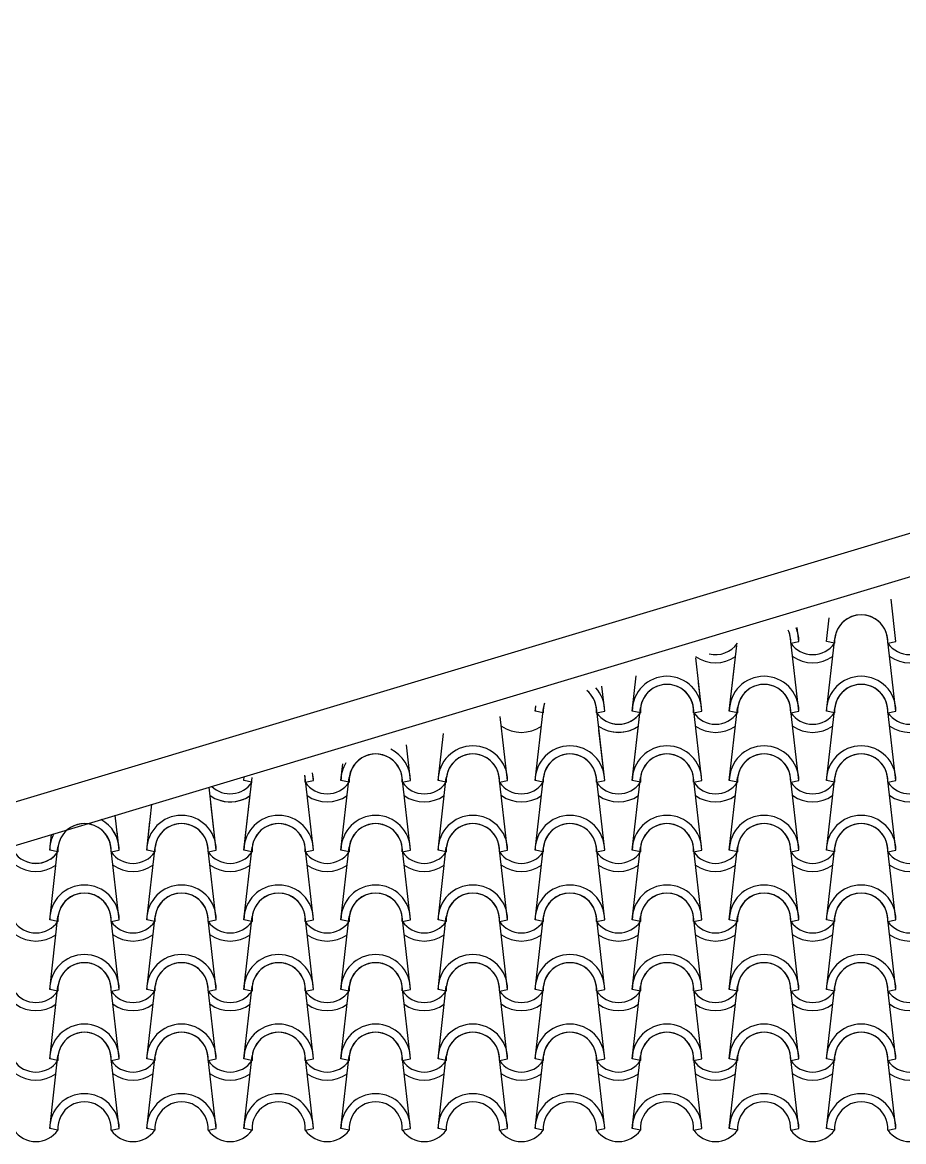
# Model space of a CAD drawing. Header units: millimetres. Extents: x -255 to 41745, y 236 to 29936.
# Drawn here: x 22744 to 24328, y 25007 to 27018 of the extents above; entities that cross this region are included whole.
import ezdxf

# ---------------------------------------------------------------- set-up
doc = ezdxf.new("R2010")
doc.units = ezdxf.units.MM
doc.layers.add('1', color=1, linetype='Continuous')
doc.layers.add('CALIDADES', color=7, linetype='Continuous')

msp = doc.modelspace()

# ---------------------------------------------------------------- linework, layer by layer
at = {"layer": '1'}
for p, q in [((24314.3, 25905.6), (24305.6, 25981.6)), ((24189.3, 25905.6), (24194.2, 25948.2)), ((24189.3, 25905.6), (24193.5, 25942.8)), ((24139.8, 25905.6), (24136.9, 25931)), ((24139.8, 25780.6), (24124.9, 25911.3)), ((24139.8, 25780.6), (24124.9, 25911.3)), ((24125.1, 25902.6), (24139.8, 25905.6)), ((24125.1, 25902.6), (24139.8, 25905.6)), ((24125.1, 25902.6), (24139.8, 25905.6)), ((24125.1, 25902.6), (24139.8, 25905.6)), ((24139.8, 25905.6), (24138.5, 25916.6)), ((24189.3, 25780.6), (24204.2, 25911.3)), ((24189.3, 25780.6), (24204.2, 25911.3)), ((24204, 25902.6), (24189.3, 25905.6)), ((24204, 25902.6), (24189.3, 25905.6)), ((24204, 25902.6), (24189.3, 25905.6)), ((24204, 25902.6), (24189.3, 25905.6)), ((24314.3, 25780.6), (24299.4, 25911.3)), ((24299.6, 25902.6), (24314.3, 25905.6)), ((24299.6, 25902.6), (24314.3, 25905.6)), ((24014.8, 25780.6), (24028.2, 25898.4)), ((23965.3, 25780.6), (23954.4, 25876.2)), ((24014.8, 25780.6), (24024.1, 25862.1)), ((23840.3, 25780.6), (23847.5, 25844.2)), ((23840.3, 25780.6), (23847.5, 25844.2)), ((23790.8, 25780.6), (23785.6, 25825.6)), ((23790.8, 25780.6), (23785.6, 25825.6)), ((23965.3, 25780.6), (23959.5, 25831.3)), ((23665.8, 25780.6), (23666.9, 25790)), ((23665.8, 25780.6), (23666.9, 25790)), ((23665.8, 25655.6), (23680.7, 25786.3)), ((23790.8, 25655.6), (23775.9, 25786.3)), ((23840.3, 25655.6), (23855.2, 25786.3)), ((23965.3, 25655.6), (23950.4, 25786.3)), ((24014.8, 25655.6), (24029.7, 25786.3)), ((24139.8, 25655.6), (24124.9, 25786.3)), ((24189.3, 25655.6), (24204.2, 25786.3)), ((24314.3, 25655.6), (24299.4, 25786.3)), ((23616.3, 25655.6), (23603.1, 25770.9)), ((23680.4, 25777.6), (23665.8, 25780.6)), ((23680.4, 25777.6), (23665.8, 25780.6)), ((23680.4, 25777.6), (23665.8, 25780.6)), ((23680.4, 25777.6), (23665.8, 25780.6)), ((23776.1, 25777.6), (23790.8, 25780.6)), ((23776.1, 25777.6), (23790.8, 25780.6)), ((23776.1, 25777.6), (23790.8, 25780.6)), ((23776.1, 25777.6), (23790.8, 25780.6)), ((23840.3, 25655.6), (23854.7, 25781.4)), ((23855, 25777.6), (23840.3, 25780.6)), ((23855, 25777.6), (23840.3, 25780.6)), ((23855, 25777.6), (23840.3, 25780.6)), ((23855, 25777.6), (23840.3, 25780.6)), ((23855, 25777.6), (23849.1, 25778.8)), ((23855, 25777.6), (23849.1, 25778.8)), ((23950.6, 25777.6), (23965.3, 25780.6)), ((23950.6, 25777.6), (23965.3, 25780.6)), ((23950.6, 25777.6), (23965.3, 25780.6)), ((23950.6, 25777.6), (23965.3, 25780.6)), ((24029.5, 25777.6), (24014.8, 25780.6)), ((24029.5, 25777.6), (24014.8, 25780.6)), ((24029.5, 25777.6), (24014.8, 25780.6)), ((24029.5, 25777.6), (24014.8, 25780.6)), ((24125.1, 25777.6), (24139.8, 25780.6)), ((24125.1, 25777.6), (24139.8, 25780.6)), ((24125.1, 25777.6), (24139.8, 25780.6)), ((24125.1, 25777.6), (24139.8, 25780.6)), ((24204, 25777.6), (24189.3, 25780.6)), ((24204, 25777.6), (24189.3, 25780.6)), ((24204, 25777.6), (24189.3, 25780.6)), ((24204, 25777.6), (24189.3, 25780.6)), ((24299.6, 25777.6), (24314.3, 25780.6)), ((24299.6, 25777.6), (24314.3, 25780.6)), ((23790.8, 25655.6), (23780.4, 25746.1)), ((23491.3, 25655.6), (23500.9, 25740.2)), ((23441.8, 25655.6), (23434.4, 25720.2)), ((23316.8, 25655.6), (23320.2, 25686)), ((23142.3, 25655.6), (23143.1, 25662.9)), ((23142.3, 25530.6), (23157.2, 25661.3)), ((23267.3, 25530.6), (23252.3, 25661.3)), ((23267.3, 25655.6), (23265.7, 25669.6)), ((23316.8, 25530.6), (23331.7, 25661.3)), ((23441.8, 25530.6), (23426.8, 25661.3)), ((23491.3, 25530.6), (23506.2, 25661.3)), ((23616.3, 25530.6), (23601.3, 25661.3)), ((23665.8, 25530.6), (23680.7, 25661.3)), ((23790.8, 25530.6), (23775.9, 25661.3)), ((23790.8, 25530.6), (23775.9, 25661.3)), ((23840.3, 25530.6), (23855.2, 25661.3)), ((23840.3, 25530.6), (23855.2, 25661.3)), ((23965.3, 25530.6), (23950.4, 25661.3)), ((24014.8, 25530.6), (24029.7, 25661.3)), ((24139.8, 25530.6), (24124.9, 25661.3)), ((24189.3, 25530.6), (24204.2, 25661.3)), ((24314.3, 25530.6), (24299.4, 25661.3)), ((23092.8, 25530.6), (23079.8, 25643.9)), ((23156.9, 25652.6), (23142.3, 25655.6)), ((23156.9, 25652.6), (23142.3, 25655.6)), ((23252.6, 25652.6), (23267.3, 25655.6)), ((23252.6, 25652.6), (23267.3, 25655.6)), ((23331.4, 25652.6), (23316.8, 25655.6)), ((23331.4, 25652.6), (23316.8, 25655.6)), ((23427.1, 25652.6), (23441.8, 25655.6)), ((23427.1, 25652.6), (23441.8, 25655.6)), ((23505.9, 25652.6), (23491.3, 25655.6)), ((23505.9, 25652.6), (23491.3, 25655.6)), ((23601.6, 25652.6), (23616.3, 25655.6)), ((23601.6, 25652.6), (23616.3, 25655.6)), ((23680.4, 25652.6), (23665.8, 25655.6)), ((23680.4, 25652.6), (23665.8, 25655.6)), ((23776.1, 25652.6), (23790.8, 25655.6)), ((23776.1, 25652.6), (23790.8, 25655.6)), ((23776.1, 25652.6), (23790.8, 25655.6)), ((23776.1, 25652.6), (23790.8, 25655.6)), ((23855, 25652.6), (23840.3, 25655.6)), ((23855, 25652.6), (23840.3, 25655.6)), ((23855, 25652.6), (23840.3, 25655.6)), ((23855, 25652.6), (23840.3, 25655.6)), ((23950.6, 25652.6), (23965.3, 25655.6)), ((23950.6, 25652.6), (23965.3, 25655.6)), ((24029.5, 25652.6), (24014.8, 25655.6)), ((24029.5, 25652.6), (24014.8, 25655.6)), ((24125.1, 25652.6), (24139.8, 25655.6)), ((24125.1, 25652.6), (24139.8, 25655.6)), ((24204, 25652.6), (24189.3, 25655.6)), ((24204, 25652.6), (24189.3, 25655.6)), ((24299.6, 25652.6), (24314.3, 25655.6)), ((24299.6, 25652.6), (24314.3, 25655.6)), ((23142.3, 25530.6), (23154.3, 25636.2)), ((22967.8, 25530.6), (22977.2, 25613.1)), ((23092.8, 25530.6), (23083.1, 25614.9)), ((22918.3, 25530.6), (22911.1, 25593.3)), ((22967.8, 25530.6), (22973.6, 25582)), ((22918.3, 25530.6), (22914.4, 25564.3)), ((22793.3, 25530.6), (22796.5, 25558.9)), ((22793.3, 25405.6), (22808.2, 25536.3)), ((22807.9, 25527.6), (22793.3, 25530.6)), ((22807.9, 25527.6), (22793.3, 25530.6)), ((22807.9, 25527.6), (22793.3, 25530.6)), ((22807.9, 25527.6), (22793.3, 25530.6)), ((22918.3, 25405.6), (22903.3, 25536.3)), ((22903.6, 25527.6), (22918.3, 25530.6)), ((22903.6, 25527.6), (22918.3, 25530.6)), ((22903.6, 25527.6), (22918.3, 25530.6)), ((22903.6, 25527.6), (22918.3, 25530.6)), ((22967.8, 25405.6), (22982.7, 25536.3)), ((22982.4, 25527.6), (22967.8, 25530.6)), ((22982.4, 25527.6), (22967.8, 25530.6)), ((22982.4, 25527.6), (22967.8, 25530.6)), ((22982.4, 25527.6), (22967.8, 25530.6)), ((23092.8, 25405.6), (23077.8, 25536.3)), ((23078.1, 25527.6), (23092.8, 25530.6)), ((23078.1, 25527.6), (23092.8, 25530.6)), ((23078.1, 25527.6), (23092.8, 25530.6)), ((23078.1, 25527.6), (23092.8, 25530.6)), ((23142.3, 25405.6), (23157.2, 25536.3)), ((23156.9, 25527.6), (23142.3, 25530.6)), ((23156.9, 25527.6), (23142.3, 25530.6)), ((23156.9, 25527.6), (23142.3, 25530.6)), ((23156.9, 25527.6), (23142.3, 25530.6)), ((23267.3, 25405.6), (23252.3, 25536.3)), ((23252.6, 25527.6), (23267.3, 25530.6)), ((23252.6, 25527.6), (23267.3, 25530.6)), ((23316.8, 25405.6), (23331.7, 25536.3)), ((23331.4, 25527.6), (23316.8, 25530.6)), ((23331.4, 25527.6), (23316.8, 25530.6)), ((23441.8, 25405.6), (23426.8, 25536.3)), ((23427.1, 25527.6), (23441.8, 25530.6)), ((23427.1, 25527.6), (23441.8, 25530.6)), ((23491.3, 25405.6), (23506.2, 25536.3)), ((23505.9, 25527.6), (23491.3, 25530.6)), ((23505.9, 25527.6), (23491.3, 25530.6)), ((23616.3, 25405.6), (23601.3, 25536.3)), ((23601.6, 25527.6), (23616.3, 25530.6)), ((23601.6, 25527.6), (23616.3, 25530.6)), ((23665.8, 25405.6), (23680.7, 25536.3)), ((23680.4, 25527.6), (23665.8, 25530.6)), ((23680.4, 25527.6), (23665.8, 25530.6)), ((23790.8, 25405.6), (23775.9, 25536.3)), ((23790.8, 25405.6), (23775.9, 25536.3)), ((23776.1, 25527.6), (23790.8, 25530.6)), ((23776.1, 25527.6), (23790.8, 25530.6)), ((23776.1, 25527.6), (23790.8, 25530.6)), ((23776.1, 25527.6), (23790.8, 25530.6)), ((23840.3, 25405.6), (23855.2, 25536.3)), ((23840.3, 25405.6), (23855.2, 25536.3)), ((23855, 25527.6), (23840.3, 25530.6)), ((23855, 25527.6), (23840.3, 25530.6)), ((23855, 25527.6), (23840.3, 25530.6)), ((23855, 25527.6), (23840.3, 25530.6)), ((23965.3, 25405.6), (23950.4, 25536.3)), ((23950.6, 25527.6), (23965.3, 25530.6)), ((23950.6, 25527.6), (23965.3, 25530.6)), ((24014.8, 25405.6), (24029.7, 25536.3)), ((24029.5, 25527.6), (24014.8, 25530.6)), ((24029.5, 25527.6), (24014.8, 25530.6)), ((24139.8, 25405.6), (24124.9, 25536.3)), ((24125.1, 25527.6), (24139.8, 25530.6)), ((24125.1, 25527.6), (24139.8, 25530.6)), ((24189.3, 25405.6), (24204.2, 25536.3)), ((24204, 25527.6), (24189.3, 25530.6)), ((24204, 25527.6), (24189.3, 25530.6)), ((24314.3, 25405.6), (24299.4, 25536.3)), ((24299.6, 25527.6), (24314.3, 25530.6)), ((24299.6, 25527.6), (24314.3, 25530.6)), ((22793.3, 25280.6), (22808.2, 25411.3)), ((22807.9, 25402.6), (22793.3, 25405.6)), ((22807.9, 25402.6), (22793.3, 25405.6)), ((22918.3, 25280.6), (22903.3, 25411.3)), ((22903.6, 25402.6), (22918.3, 25405.6)), ((22903.6, 25402.6), (22918.3, 25405.6)), ((22967.8, 25280.6), (22982.7, 25411.3)), ((22982.4, 25402.6), (22967.8, 25405.6)), ((22982.4, 25402.6), (22967.8, 25405.6)), ((23092.8, 25280.6), (23077.8, 25411.3)), ((23078.1, 25402.6), (23092.8, 25405.6)), ((23078.1, 25402.6), (23092.8, 25405.6)), ((23142.3, 25280.6), (23157.2, 25411.3)), ((23156.9, 25402.6), (23142.3, 25405.6)), ((23156.9, 25402.6), (23142.3, 25405.6)), ((23267.3, 25280.6), (23252.3, 25411.3)), ((23252.6, 25402.6), (23267.3, 25405.6)), ((23252.6, 25402.6), (23267.3, 25405.6)), ((23316.8, 25280.6), (23331.7, 25411.3)), ((23331.4, 25402.6), (23316.8, 25405.6)), ((23331.4, 25402.6), (23316.8, 25405.6)), ((23441.8, 25280.6), (23426.8, 25411.3)), ((23427.1, 25402.6), (23441.8, 25405.6)), ((23427.1, 25402.6), (23441.8, 25405.6)), ((23491.3, 25280.6), (23506.2, 25411.3)), ((23505.9, 25402.6), (23491.3, 25405.6)), ((23505.9, 25402.6), (23491.3, 25405.6)), ((23616.3, 25280.6), (23601.3, 25411.3)), ((23601.6, 25402.6), (23616.3, 25405.6)), ((23601.6, 25402.6), (23616.3, 25405.6)), ((23665.8, 25280.6), (23680.7, 25411.3)), ((23680.4, 25402.6), (23665.8, 25405.6)), ((23680.4, 25402.6), (23665.8, 25405.6)), ((23790.8, 25280.6), (23775.9, 25411.3)), ((23790.8, 25280.6), (23775.9, 25411.3)), ((23776.1, 25402.6), (23790.8, 25405.6)), ((23776.1, 25402.6), (23790.8, 25405.6)), ((23776.1, 25402.6), (23790.8, 25405.6)), ((23776.1, 25402.6), (23790.8, 25405.6)), ((23840.3, 25280.6), (23855.2, 25411.3)), ((23840.3, 25280.6), (23855.2, 25411.3)), ((23855, 25402.6), (23840.3, 25405.6)), ((23855, 25402.6), (23840.3, 25405.6)), ((23855, 25402.6), (23840.3, 25405.6)), ((23855, 25402.6), (23840.3, 25405.6)), ((23965.3, 25280.6), (23950.4, 25411.3)), ((23950.6, 25402.6), (23965.3, 25405.6)), ((23950.6, 25402.6), (23965.3, 25405.6)), ((24014.8, 25280.6), (24029.7, 25411.3)), ((24029.5, 25402.6), (24014.8, 25405.6)), ((24029.5, 25402.6), (24014.8, 25405.6)), ((24139.8, 25280.6), (24124.9, 25411.3)), ((24125.1, 25402.6), (24139.8, 25405.6)), ((24125.1, 25402.6), (24139.8, 25405.6)), ((24189.3, 25280.6), (24204.2, 25411.3)), ((24204, 25402.6), (24189.3, 25405.6)), ((24204, 25402.6), (24189.3, 25405.6)), ((24314.3, 25280.6), (24299.4, 25411.3)), ((24299.6, 25402.6), (24314.3, 25405.6)), ((24299.6, 25402.6), (24314.3, 25405.6)), ((22793.3, 25155.6), (22808.2, 25286.3)), ((22807.9, 25277.6), (22793.3, 25280.6)), ((22807.9, 25277.6), (22793.3, 25280.6)), ((22918.3, 25155.6), (22903.3, 25286.3)), ((22903.6, 25277.6), (22918.3, 25280.6)), ((22903.6, 25277.6), (22918.3, 25280.6)), ((22967.8, 25155.6), (22982.7, 25286.3)), ((22982.4, 25277.6), (22967.8, 25280.6)), ((22982.4, 25277.6), (22967.8, 25280.6)), ((23092.8, 25155.6), (23077.8, 25286.3)), ((23078.1, 25277.6), (23092.8, 25280.6)), ((23078.1, 25277.6), (23092.8, 25280.6)), ((23142.3, 25155.6), (23157.2, 25286.3)), ((23156.9, 25277.6), (23142.3, 25280.6)), ((23156.9, 25277.6), (23142.3, 25280.6)), ((23267.3, 25155.6), (23252.3, 25286.3)), ((23252.6, 25277.6), (23267.3, 25280.6)), ((23252.6, 25277.6), (23267.3, 25280.6)), ((23316.8, 25155.6), (23331.7, 25286.3)), ((23331.4, 25277.6), (23316.8, 25280.6)), ((23331.4, 25277.6), (23316.8, 25280.6)), ((23441.8, 25155.6), (23426.8, 25286.3)), ((23427.1, 25277.6), (23441.8, 25280.6)), ((23427.1, 25277.6), (23441.8, 25280.6)), ((23491.3, 25155.6), (23506.2, 25286.3)), ((23505.9, 25277.6), (23491.3, 25280.6)), ((23505.9, 25277.6), (23491.3, 25280.6)), ((23616.3, 25155.6), (23601.3, 25286.3)), ((23601.6, 25277.6), (23616.3, 25280.6)), ((23601.6, 25277.6), (23616.3, 25280.6)), ((23665.8, 25155.6), (23680.7, 25286.3)), ((23680.4, 25277.6), (23665.8, 25280.6)), ((23680.4, 25277.6), (23665.8, 25280.6)), ((23790.8, 25155.6), (23775.9, 25286.3)), ((23790.8, 25155.6), (23775.9, 25286.3)), ((23776.1, 25277.6), (23790.8, 25280.6)), ((23776.1, 25277.6), (23790.8, 25280.6)), ((23776.1, 25277.6), (23790.8, 25280.6)), ((23776.1, 25277.6), (23790.8, 25280.6)), ((23840.3, 25155.6), (23855.2, 25286.3)), ((23840.3, 25155.6), (23855.2, 25286.3)), ((23855, 25277.6), (23840.3, 25280.6)), ((23855, 25277.6), (23840.3, 25280.6)), ((23855, 25277.6), (23840.3, 25280.6)), ((23855, 25277.6), (23840.3, 25280.6)), ((23965.3, 25155.6), (23950.4, 25286.3)), ((23950.6, 25277.6), (23965.3, 25280.6)), ((23950.6, 25277.6), (23965.3, 25280.6)), ((24014.8, 25155.6), (24029.7, 25286.3)), ((24029.5, 25277.6), (24014.8, 25280.6)), ((24029.5, 25277.6), (24014.8, 25280.6)), ((24139.8, 25155.6), (24124.9, 25286.3)), ((24125.1, 25277.6), (24139.8, 25280.6)), ((24125.1, 25277.6), (24139.8, 25280.6)), ((24189.3, 25155.6), (24204.2, 25286.3)), ((24204, 25277.6), (24189.3, 25280.6)), ((24204, 25277.6), (24189.3, 25280.6)), ((24314.3, 25155.6), (24299.4, 25286.3)), ((24299.6, 25277.6), (24314.3, 25280.6)), ((24299.6, 25277.6), (24314.3, 25280.6)), ((22793.3, 25030.6), (22808.2, 25161.3)), ((22918.3, 25030.6), (22903.3, 25161.3)), ((22967.8, 25030.6), (22982.7, 25161.3)), ((23092.8, 25030.6), (23077.8, 25161.3)), ((23142.3, 25030.6), (23157.2, 25161.3)), ((23267.3, 25030.6), (23252.3, 25161.3)), ((23316.8, 25030.6), (23331.7, 25161.3)), ((23441.8, 25030.6), (23426.8, 25161.3)), ((23491.3, 25030.6), (23506.2, 25161.3)), ((23616.3, 25030.6), (23601.3, 25161.3)), ((23665.8, 25030.6), (23680.7, 25161.3)), ((23790.8, 25030.6), (23775.9, 25161.3)), ((23790.8, 25030.6), (23775.9, 25161.3)), ((23840.3, 25030.6), (23855.2, 25161.3)), ((23840.3, 25030.6), (23855.2, 25161.3)), ((23965.3, 25030.6), (23950.4, 25161.3)), ((24014.8, 25030.6), (24029.7, 25161.3)), ((24139.8, 25030.6), (24124.9, 25161.3)), ((24189.3, 25030.6), (24204.2, 25161.3)), ((24314.3, 25030.6), (24299.4, 25161.3)), ((22807.9, 25152.6), (22793.3, 25155.6)), ((22807.9, 25152.6), (22793.3, 25155.6)), ((22903.6, 25152.6), (22918.3, 25155.6)), ((22903.6, 25152.6), (22918.3, 25155.6)), ((22982.4, 25152.6), (22967.8, 25155.6)), ((22982.4, 25152.6), (22967.8, 25155.6)), ((23078.1, 25152.6), (23092.8, 25155.6)), ((23078.1, 25152.6), (23092.8, 25155.6)), ((23156.9, 25152.6), (23142.3, 25155.6)), ((23156.9, 25152.6), (23142.3, 25155.6)), ((23252.6, 25152.6), (23267.3, 25155.6)), ((23252.6, 25152.6), (23267.3, 25155.6)), ((23331.4, 25152.6), (23316.8, 25155.6)), ((23331.4, 25152.6), (23316.8, 25155.6)), ((23427.1, 25152.6), (23441.8, 25155.6)), ((23427.1, 25152.6), (23441.8, 25155.6)), ((23505.9, 25152.6), (23491.3, 25155.6)), ((23505.9, 25152.6), (23491.3, 25155.6)), ((23601.6, 25152.6), (23616.3, 25155.6)), ((23601.6, 25152.6), (23616.3, 25155.6)), ((23680.4, 25152.6), (23665.8, 25155.6)), ((23680.4, 25152.6), (23665.8, 25155.6)), ((23776.1, 25152.6), (23790.8, 25155.6)), ((23776.1, 25152.6), (23790.8, 25155.6)), ((23776.1, 25152.6), (23790.8, 25155.6)), ((23776.1, 25152.6), (23790.8, 25155.6)), ((23855, 25152.6), (23840.3, 25155.6)), ((23855, 25152.6), (23840.3, 25155.6)), ((23855, 25152.6), (23840.3, 25155.6)), ((23855, 25152.6), (23840.3, 25155.6)), ((23950.6, 25152.6), (23965.3, 25155.6)), ((23950.6, 25152.6), (23965.3, 25155.6)), ((24029.5, 25152.6), (24014.8, 25155.6)), ((24029.5, 25152.6), (24014.8, 25155.6)), ((24125.1, 25152.6), (24139.8, 25155.6)), ((24125.1, 25152.6), (24139.8, 25155.6)), ((24204, 25152.6), (24189.3, 25155.6)), ((24204, 25152.6), (24189.3, 25155.6)), ((24299.6, 25152.6), (24314.3, 25155.6)), ((24299.6, 25152.6), (24314.3, 25155.6)), ((22807.9, 25027.6), (22793.3, 25030.6)), ((22903.6, 25027.6), (22918.3, 25030.6)), ((22982.4, 25027.6), (22967.8, 25030.6)), ((23078.1, 25027.6), (23092.8, 25030.6)), ((23156.9, 25027.6), (23142.3, 25030.6)), ((23252.6, 25027.6), (23267.3, 25030.6)), ((23331.4, 25027.6), (23316.8, 25030.6)), ((23427.1, 25027.6), (23441.8, 25030.6)), ((23505.9, 25027.6), (23491.3, 25030.6)), ((23601.6, 25027.6), (23616.3, 25030.6)), ((23680.4, 25027.6), (23665.8, 25030.6)), ((23776.1, 25027.6), (23790.8, 25030.6)), ((23776.1, 25027.6), (23790.8, 25030.6)), ((23855, 25027.6), (23840.3, 25030.6)), ((23855, 25027.6), (23840.3, 25030.6)), ((23950.6, 25027.6), (23965.3, 25030.6)), ((24029.5, 25027.6), (24014.8, 25030.6)), ((24125.1, 25027.6), (24139.8, 25030.6)), ((24204, 25027.6), (24189.3, 25030.6)), ((24299.6, 25027.6), (24314.3, 25030.6))]:
    msp.add_line(p, q, dxfattribs=at)
for centre, radius, start, end in [((24251.8, 25905.6), 47.9, 356.4887, 183.5113), ((24251.8, 25905.6), 47.9, 356.4887, 183.5113), ((24251.8, 25905.6), 47.9, 6.838, 173.162), ((24077.3, 25905.6), 47.9, 6.838, 25.3957), ((24077.3, 25905.6), 47.9, 356.4887, 25.3957), ((24077.3, 25905.6), 47.9, 356.4887, 25.3957), ((24077.3, 25905.6), 62.5, 0, 23.3559), ((24077.3, 25905.6), 62.5, 0, 23.3559), ((23990.1, 25929.9), 47.9, 255.9113, 325.244), ((23990.1, 25929.9), 47.9, 255.9113, 325.244), ((24077.3, 25905.6), 47.9, 356.4887, 5.5304), ((24077.3, 25905.6), 47.9, 356.4887, 5.5304), ((24164.6, 25929.9), 47.9, 214.756, 325.244), ((24164.6, 25929.9), 47.9, 214.756, 325.244), ((24164.6, 25929.9), 47.9, 214.756, 325.244), ((24164.6, 25929.9), 47.9, 214.756, 325.244), ((24077.3, 25905.6), 62.5, 0, 10.3131), ((24077.3, 25905.6), 62.5, 0, 10.3131), ((24339.1, 25929.9), 47.9, 214.756, 325.244), ((24339.1, 25929.9), 47.9, 214.756, 325.244), ((23990.1, 25929.9), 62.5, 234.9308, 305.0692), ((24164.6, 25929.9), 62.5, 234.9308, 305.0692), ((24164.6, 25929.9), 62.5, 234.9308, 305.0692), ((24339.1, 25929.9), 62.5, 234.9308, 305.0692), ((23902.8, 25780.6), 62.5, 0, 180), ((23902.8, 25780.6), 62.5, 0, 180), ((24077.3, 25780.6), 62.5, 0, 180), ((24077.3, 25780.6), 62.5, 0, 180), ((24077.3, 25780.6), 62.5, 0, 180), ((24077.3, 25780.6), 62.5, 0, 180), ((24251.8, 25780.6), 62.5, 0, 180), ((24251.8, 25780.6), 62.5, 0, 180), ((23728.3, 25780.6), 62.5, 0, 41.9759), ((23728.3, 25780.6), 62.5, 0, 41.9759), ((23728.3, 25780.6), 62.5, 0, 41.9759), ((23728.3, 25780.6), 62.5, 0, 41.9759), ((23902.8, 25780.6), 47.9, 356.4887, 183.5113), ((23902.8, 25780.6), 47.9, 356.4887, 183.5113), ((23902.8, 25780.6), 47.9, 6.838, 173.162), ((23902.8, 25780.6), 62.5, 0, 45.5649), ((23902.8, 25780.6), 62.5, 0, 45.5649), ((24077.3, 25780.6), 47.9, 356.4887, 183.5113), ((24077.3, 25780.6), 47.9, 356.4887, 183.5113), ((24077.3, 25780.6), 47.9, 356.4887, 183.5113), ((24077.3, 25780.6), 47.9, 356.4887, 183.5113), ((24077.3, 25780.6), 47.9, 6.838, 173.162), ((24077.3, 25780.6), 47.9, 6.838, 173.162), ((24251.8, 25780.6), 47.9, 356.4887, 183.5113), ((24251.8, 25780.6), 47.9, 356.4887, 183.5113), ((24251.8, 25780.6), 47.9, 6.838, 173.162), ((23728.3, 25780.6), 47.9, 356.4887, 50.5439), ((23728.3, 25780.6), 47.9, 356.4887, 50.5439), ((23728.3, 25780.6), 47.9, 6.838, 50.5439), ((23728.3, 25780.6), 47.9, 356.4887, 50.5439), ((23728.3, 25780.6), 47.9, 356.4887, 50.5439), ((23728.3, 25780.6), 47.9, 6.838, 50.5439), ((23902.8, 25780.6), 47.9, 6.838, 52.0952), ((23902.8, 25780.6), 47.9, 356.4887, 52.0952), ((23902.8, 25780.6), 47.9, 356.4887, 52.0952), ((23728.3, 25780.6), 62.5, 171.4226, 180), ((23728.3, 25780.6), 62.5, 171.4226, 180), ((23728.3, 25780.6), 62.5, 171.4226, 180), ((23728.3, 25780.6), 62.5, 171.4226, 180), ((23728.3, 25780.6), 47.9, 162.8546, 183.5113), ((23728.3, 25780.6), 47.9, 162.8546, 183.5113), ((23728.3, 25780.6), 47.9, 162.8546, 183.5113), ((23728.3, 25780.6), 47.9, 162.8546, 183.5113), ((23728.3, 25780.6), 47.9, 162.8546, 173.162), ((23728.3, 25780.6), 47.9, 162.8546, 173.162), ((23902.8, 25780.6), 47.9, 178.8411, 183.5113), ((23902.8, 25780.6), 47.9, 178.8411, 183.5113), ((23815.6, 25804.9), 47.9, 214.756, 325.244), ((23815.6, 25804.9), 47.9, 214.756, 325.244), ((23815.6, 25804.9), 47.9, 214.756, 325.244), ((23815.6, 25804.9), 47.9, 214.756, 325.244), ((23815.6, 25804.9), 47.9, 258.001, 325.244), ((23815.6, 25804.9), 47.9, 258.001, 325.244), ((23990.1, 25804.9), 47.9, 214.756, 325.244), ((23990.1, 25804.9), 47.9, 214.756, 325.244), ((23990.1, 25804.9), 47.9, 214.756, 325.244), ((23990.1, 25804.9), 47.9, 214.756, 325.244), ((24164.6, 25804.9), 47.9, 214.756, 325.244), ((24164.6, 25804.9), 47.9, 214.756, 325.244), ((24164.6, 25804.9), 47.9, 214.756, 325.244), ((24164.6, 25804.9), 47.9, 214.756, 325.244), ((24339.1, 25804.9), 47.9, 214.756, 325.244), ((24339.1, 25804.9), 47.9, 214.756, 325.244), ((23641.1, 25804.9), 62.5, 234.9308, 305.0692), ((23641.1, 25804.9), 62.5, 234.9308, 305.0692), ((23815.6, 25804.9), 62.5, 234.9308, 305.0692), ((23815.6, 25804.9), 62.5, 234.9308, 305.0692), ((23815.6, 25804.9), 62.5, 242.9496, 305.0692), ((23990.1, 25804.9), 62.5, 234.9308, 305.0692), ((23990.1, 25804.9), 62.5, 234.9308, 305.0692), ((24164.6, 25804.9), 62.5, 234.9308, 305.0692), ((24164.6, 25804.9), 62.5, 234.9308, 305.0692), ((24339.1, 25804.9), 62.5, 234.9308, 305.0692), ((23379.3, 25655.6), 47.9, 356.4887, 183.5113), ((23379.3, 25655.6), 47.9, 356.4887, 183.5113), ((23379.3, 25655.6), 47.9, 6.838, 173.162), ((23379.3, 25655.6), 62.5, 0, 64.2656), ((23379.3, 25655.6), 62.5, 0, 64.2656), ((23553.8, 25655.6), 62.5, 0, 180), ((23553.8, 25655.6), 62.5, 0, 180), ((23553.8, 25655.6), 47.9, 356.4887, 183.5113), ((23553.8, 25655.6), 47.9, 356.4887, 183.5113), ((23553.8, 25655.6), 47.9, 6.838, 173.162), ((23728.3, 25655.6), 62.5, 0, 180), ((23728.3, 25655.6), 62.5, 0, 180), ((23728.3, 25655.6), 47.9, 356.4887, 183.5113), ((23728.3, 25655.6), 47.9, 356.4887, 183.5113), ((23728.3, 25655.6), 47.9, 6.838, 173.162), ((23902.8, 25655.6), 62.5, 0, 180), ((23902.8, 25655.6), 62.5, 0, 180), ((23902.8, 25655.6), 47.9, 356.4887, 183.5113), ((23902.8, 25655.6), 47.9, 356.4887, 183.5113), ((23902.8, 25655.6), 47.9, 6.838, 173.162), ((24077.3, 25655.6), 62.5, 0, 180), ((24077.3, 25655.6), 62.5, 0, 180), ((24077.3, 25655.6), 47.9, 356.4887, 183.5113), ((24077.3, 25655.6), 47.9, 356.4887, 183.5113), ((24077.3, 25655.6), 47.9, 6.838, 173.162), ((24251.8, 25655.6), 62.5, 0, 180), ((24251.8, 25655.6), 62.5, 0, 180), ((24251.8, 25655.6), 47.9, 356.4887, 183.5113), ((24251.8, 25655.6), 47.9, 356.4887, 183.5113), ((24251.8, 25655.6), 47.9, 6.838, 173.162), ((23379.3, 25655.6), 62.5, 149.1329, 180), ((23379.3, 25655.6), 62.5, 149.1329, 180), ((23204.8, 25655.6), 47.9, 6.838, 11.8933), ((23204.8, 25655.6), 47.9, 356.4887, 11.8933), ((23204.8, 25655.6), 47.9, 356.4887, 11.8933), ((23204.8, 25655.6), 62.5, 0, 13.0164), ((23204.8, 25655.6), 62.5, 0, 13.0164), ((23117.6, 25679.9), 47.9, 226.3273, 325.244), ((23117.6, 25679.9), 47.9, 226.3273, 325.244), ((23292.1, 25679.9), 47.9, 214.756, 325.244), ((23292.1, 25679.9), 47.9, 214.756, 325.244), ((23466.6, 25679.9), 47.9, 214.756, 325.244), ((23466.6, 25679.9), 47.9, 214.756, 325.244), ((23641.1, 25679.9), 47.9, 214.756, 325.244), ((23641.1, 25679.9), 47.9, 214.756, 325.244), ((23815.6, 25679.9), 47.9, 214.756, 325.244), ((23815.6, 25679.9), 47.9, 214.756, 325.244), ((23815.6, 25679.9), 47.9, 214.756, 325.244), ((23815.6, 25679.9), 47.9, 214.756, 325.244), ((23990.1, 25679.9), 47.9, 214.756, 325.244), ((23990.1, 25679.9), 47.9, 214.756, 325.244), ((24164.6, 25679.9), 47.9, 214.756, 325.244), ((24164.6, 25679.9), 47.9, 214.756, 325.244), ((24339.1, 25679.9), 47.9, 214.756, 325.244), ((24339.1, 25679.9), 47.9, 214.756, 325.244), ((23117.6, 25679.9), 62.5, 234.9308, 305.0692), ((23117.6, 25679.9), 62.5, 253.7098, 305.0692), ((23292.1, 25679.9), 62.5, 234.9308, 305.0692), ((23466.6, 25679.9), 62.5, 234.9308, 305.0692), ((23641.1, 25679.9), 62.5, 234.9308, 305.0692), ((23815.6, 25679.9), 62.5, 234.9308, 305.0692), ((23815.6, 25679.9), 62.5, 234.9308, 305.0692), ((23990.1, 25679.9), 62.5, 234.9308, 305.0692), ((24164.6, 25679.9), 62.5, 234.9308, 305.0692), ((24339.1, 25679.9), 62.5, 234.9308, 305.0692), ((22855.8, 25530.6), 62.5, 0, 61.6577), ((22855.8, 25530.6), 62.5, 0, 61.6577), ((23030.3, 25530.6), 62.5, 0, 180), ((23030.3, 25530.6), 62.5, 0, 180), ((23030.3, 25530.6), 62.5, 0, 180), ((23030.3, 25530.6), 62.5, 0, 180), ((23204.8, 25530.6), 62.5, 0, 180), ((23204.8, 25530.6), 62.5, 0, 180), ((23379.3, 25530.6), 62.5, 0, 180), ((23379.3, 25530.6), 62.5, 0, 180), ((23553.8, 25530.6), 62.5, 0, 180), ((23553.8, 25530.6), 62.5, 0, 180), ((23728.3, 25530.6), 62.5, 0, 180), ((23728.3, 25530.6), 62.5, 0, 180), ((23902.8, 25530.6), 62.5, 0, 180), ((23902.8, 25530.6), 62.5, 0, 180), ((24077.3, 25530.6), 62.5, 0, 180), ((24077.3, 25530.6), 62.5, 0, 180), ((24251.8, 25530.6), 62.5, 0, 180), ((24251.8, 25530.6), 62.5, 0, 180), ((22855.8, 25530.6), 47.9, 356.4887, 183.5113), ((22855.8, 25530.6), 47.9, 356.4887, 183.5113), ((22855.8, 25530.6), 47.9, 6.838, 173.162), ((22855.8, 25530.6), 62.5, 0, 30.9897), ((22855.8, 25530.6), 62.5, 0, 30.9897), ((23030.3, 25530.6), 47.9, 356.4887, 183.5113), ((23030.3, 25530.6), 47.9, 356.4887, 183.5113), ((23030.3, 25530.6), 47.9, 356.4887, 183.5113), ((23030.3, 25530.6), 47.9, 356.4887, 183.5113), ((23030.3, 25530.6), 47.9, 6.838, 173.162), ((23030.3, 25530.6), 47.9, 6.838, 173.162), ((23204.8, 25530.6), 47.9, 356.4887, 183.5113), ((23204.8, 25530.6), 47.9, 356.4887, 183.5113), ((23204.8, 25530.6), 47.9, 6.838, 173.162), ((23379.3, 25530.6), 47.9, 356.4887, 183.5113), ((23379.3, 25530.6), 47.9, 356.4887, 183.5113), ((23379.3, 25530.6), 47.9, 6.838, 173.162), ((23553.8, 25530.6), 47.9, 356.4887, 183.5113), ((23553.8, 25530.6), 47.9, 356.4887, 183.5113), ((23553.8, 25530.6), 47.9, 6.838, 173.162), ((23728.3, 25530.6), 47.9, 356.4887, 183.5113), ((23728.3, 25530.6), 47.9, 356.4887, 183.5113), ((23728.3, 25530.6), 47.9, 6.838, 173.162), ((23902.8, 25530.6), 47.9, 356.4887, 183.5113), ((23902.8, 25530.6), 47.9, 356.4887, 183.5113), ((23902.8, 25530.6), 47.9, 6.838, 173.162), ((24077.3, 25530.6), 47.9, 356.4887, 183.5113), ((24077.3, 25530.6), 47.9, 356.4887, 183.5113), ((24077.3, 25530.6), 47.9, 6.838, 173.162), ((24251.8, 25530.6), 47.9, 356.4887, 183.5113), ((24251.8, 25530.6), 47.9, 356.4887, 183.5113), ((24251.8, 25530.6), 47.9, 6.838, 173.162), ((22855.8, 25530.6), 62.5, 151.7408, 180), ((22855.8, 25530.6), 62.5, 151.7408, 180), ((22855.8, 25530.6), 47.9, 6.838, 35.4808), ((22855.8, 25530.6), 47.9, 356.4887, 35.4808), ((22855.8, 25530.6), 47.9, 356.4887, 35.4808), ((22768.6, 25554.9), 47.9, 214.756, 325.244), ((22768.6, 25554.9), 47.9, 214.756, 325.244), ((22768.6, 25554.9), 47.9, 240.1955, 325.244), ((22768.6, 25554.9), 47.9, 240.1955, 325.244), ((22855.8, 25530.6), 47.9, 177.9177, 183.5113), ((22855.8, 25530.6), 47.9, 177.9177, 183.5113), ((22943.1, 25554.9), 47.9, 214.756, 325.244), ((22943.1, 25554.9), 47.9, 214.756, 325.244), ((22943.1, 25554.9), 47.9, 214.756, 325.244), ((22943.1, 25554.9), 47.9, 214.756, 325.244), ((23117.6, 25554.9), 47.9, 214.756, 325.244), ((23117.6, 25554.9), 47.9, 214.756, 325.244), ((23117.6, 25554.9), 47.9, 214.756, 325.244), ((23117.6, 25554.9), 47.9, 214.756, 325.244), ((23292.1, 25554.9), 47.9, 214.756, 325.244), ((23292.1, 25554.9), 47.9, 214.756, 325.244), ((23466.6, 25554.9), 47.9, 214.756, 325.244), ((23466.6, 25554.9), 47.9, 214.756, 325.244), ((23641.1, 25554.9), 47.9, 214.756, 325.244), ((23641.1, 25554.9), 47.9, 214.756, 325.244), ((23815.6, 25554.9), 47.9, 214.756, 325.244), ((23815.6, 25554.9), 47.9, 214.756, 325.244), ((23815.6, 25554.9), 47.9, 214.756, 325.244), ((23815.6, 25554.9), 47.9, 214.756, 325.244), ((23990.1, 25554.9), 47.9, 214.756, 325.244), ((23990.1, 25554.9), 47.9, 214.756, 325.244), ((24164.6, 25554.9), 47.9, 214.756, 325.244), ((24164.6, 25554.9), 47.9, 214.756, 325.244), ((24339.1, 25554.9), 47.9, 214.756, 325.244), ((24339.1, 25554.9), 47.9, 214.756, 325.244), ((22768.6, 25554.9), 62.5, 234.9308, 305.0692), ((22768.6, 25554.9), 62.5, 234.9308, 305.0692), ((22943.1, 25554.9), 62.5, 234.9308, 305.0692), ((22943.1, 25554.9), 62.5, 234.9308, 305.0692), ((23117.6, 25554.9), 62.5, 234.9308, 305.0692), ((23117.6, 25554.9), 62.5, 234.9308, 305.0692), ((23292.1, 25554.9), 62.5, 234.9308, 305.0692), ((23466.6, 25554.9), 62.5, 234.9308, 305.0692), ((23641.1, 25554.9), 62.5, 234.9308, 305.0692), ((23815.6, 25554.9), 62.5, 234.9308, 305.0692), ((23815.6, 25554.9), 62.5, 234.9308, 305.0692), ((23990.1, 25554.9), 62.5, 234.9308, 305.0692), ((24164.6, 25554.9), 62.5, 234.9308, 305.0692), ((24339.1, 25554.9), 62.5, 234.9308, 305.0692), ((22855.8, 25405.6), 62.5, 0, 180), ((22855.8, 25405.6), 62.5, 0, 180), ((23030.3, 25405.6), 62.5, 0, 180), ((23030.3, 25405.6), 62.5, 0, 180), ((23204.8, 25405.6), 62.5, 0, 180), ((23204.8, 25405.6), 62.5, 0, 180), ((23379.3, 25405.6), 62.5, 0, 180), ((23379.3, 25405.6), 62.5, 0, 180), ((23553.8, 25405.6), 62.5, 0, 180), ((23553.8, 25405.6), 62.5, 0, 180), ((23728.3, 25405.6), 62.5, 0, 180), ((23728.3, 25405.6), 62.5, 0, 180), ((23902.8, 25405.6), 62.5, 0, 180), ((23902.8, 25405.6), 62.5, 0, 180), ((24077.3, 25405.6), 62.5, 0, 180), ((24077.3, 25405.6), 62.5, 0, 180), ((24251.8, 25405.6), 62.5, 0, 180), ((24251.8, 25405.6), 62.5, 0, 180), ((22855.8, 25405.6), 47.9, 356.4887, 183.5113), ((22855.8, 25405.6), 47.9, 356.4887, 183.5113), ((22855.8, 25405.6), 47.9, 6.838, 173.162), ((22855.8, 25405.6), 47.9, 6.838, 173.162), ((23030.3, 25405.6), 47.9, 356.4887, 183.5113), ((23030.3, 25405.6), 47.9, 356.4887, 183.5113), ((23030.3, 25405.6), 47.9, 6.838, 173.162), ((23030.3, 25405.6), 47.9, 6.838, 173.162), ((23204.8, 25405.6), 47.9, 356.4887, 183.5113), ((23204.8, 25405.6), 47.9, 356.4887, 183.5113), ((23204.8, 25405.6), 47.9, 6.838, 173.162), ((23379.3, 25405.6), 47.9, 356.4887, 183.5113), ((23379.3, 25405.6), 47.9, 356.4887, 183.5113), ((23379.3, 25405.6), 47.9, 6.838, 173.162), ((23553.8, 25405.6), 47.9, 356.4887, 183.5113), ((23553.8, 25405.6), 47.9, 356.4887, 183.5113), ((23553.8, 25405.6), 47.9, 6.838, 173.162), ((23728.3, 25405.6), 47.9, 356.4887, 183.5113), ((23728.3, 25405.6), 47.9, 356.4887, 183.5113), ((23728.3, 25405.6), 47.9, 6.838, 173.162), ((23902.8, 25405.6), 47.9, 356.4887, 183.5113), ((23902.8, 25405.6), 47.9, 356.4887, 183.5113), ((23902.8, 25405.6), 47.9, 6.838, 173.162), ((24077.3, 25405.6), 47.9, 356.4887, 183.5113), ((24077.3, 25405.6), 47.9, 356.4887, 183.5113), ((24077.3, 25405.6), 47.9, 6.838, 173.162), ((24251.8, 25405.6), 47.9, 356.4887, 183.5113), ((24251.8, 25405.6), 47.9, 356.4887, 183.5113), ((24251.8, 25405.6), 47.9, 6.838, 173.162), ((22768.6, 25429.9), 47.9, 214.756, 325.244), ((22768.6, 25429.9), 47.9, 214.756, 325.244), ((22943.1, 25429.9), 47.9, 214.756, 325.244), ((22943.1, 25429.9), 47.9, 214.756, 325.244), ((23117.6, 25429.9), 47.9, 214.756, 325.244), ((23117.6, 25429.9), 47.9, 214.756, 325.244), ((23292.1, 25429.9), 47.9, 214.756, 325.244), ((23292.1, 25429.9), 47.9, 214.756, 325.244), ((23466.6, 25429.9), 47.9, 214.756, 325.244), ((23466.6, 25429.9), 47.9, 214.756, 325.244), ((23641.1, 25429.9), 47.9, 214.756, 325.244), ((23641.1, 25429.9), 47.9, 214.756, 325.244), ((23815.6, 25429.9), 47.9, 214.756, 325.244), ((23815.6, 25429.9), 47.9, 214.756, 325.244), ((23815.6, 25429.9), 47.9, 214.756, 325.244), ((23815.6, 25429.9), 47.9, 214.756, 325.244), ((23990.1, 25429.9), 47.9, 214.756, 325.244), ((23990.1, 25429.9), 47.9, 214.756, 325.244), ((24164.6, 25429.9), 47.9, 214.756, 325.244), ((24164.6, 25429.9), 47.9, 214.756, 325.244), ((24339.1, 25429.9), 47.9, 214.756, 325.244), ((24339.1, 25429.9), 47.9, 214.756, 325.244), ((22768.6, 25429.9), 62.5, 234.9308, 305.0692), ((22943.1, 25429.9), 62.5, 234.9308, 305.0692), ((23117.6, 25429.9), 62.5, 234.9308, 305.0692), ((23292.1, 25429.9), 62.5, 234.9308, 305.0692), ((23466.6, 25429.9), 62.5, 234.9308, 305.0692), ((23641.1, 25429.9), 62.5, 234.9308, 305.0692), ((23815.6, 25429.9), 62.5, 234.9308, 305.0692), ((23815.6, 25429.9), 62.5, 234.9308, 305.0692), ((23990.1, 25429.9), 62.5, 234.9308, 305.0692), ((24164.6, 25429.9), 62.5, 234.9308, 305.0692), ((24339.1, 25429.9), 62.5, 234.9308, 305.0692), ((22855.8, 25280.6), 62.5, 0, 180), ((22855.8, 25280.6), 62.5, 0, 180), ((23030.3, 25280.6), 62.5, 0, 180), ((23030.3, 25280.6), 62.5, 0, 180), ((23204.8, 25280.6), 62.5, 0, 180), ((23204.8, 25280.6), 62.5, 0, 180), ((23379.3, 25280.6), 62.5, 0, 180), ((23379.3, 25280.6), 62.5, 0, 180), ((23553.8, 25280.6), 62.5, 0, 180), ((23553.8, 25280.6), 62.5, 0, 180), ((23728.3, 25280.6), 62.5, 0, 180), ((23728.3, 25280.6), 62.5, 0, 180), ((23902.8, 25280.6), 62.5, 0, 180), ((23902.8, 25280.6), 62.5, 0, 180), ((24077.3, 25280.6), 62.5, 0, 180), ((24077.3, 25280.6), 62.5, 0, 180), ((24251.8, 25280.6), 62.5, 0, 180), ((24251.8, 25280.6), 62.5, 0, 180), ((22855.8, 25280.6), 47.9, 356.4887, 183.5113), ((22855.8, 25280.6), 47.9, 356.4887, 183.5113), ((22855.8, 25280.6), 47.9, 6.838, 173.162), ((23030.3, 25280.6), 47.9, 356.4887, 183.5113), ((23030.3, 25280.6), 47.9, 356.4887, 183.5113), ((23030.3, 25280.6), 47.9, 6.838, 173.162), ((23204.8, 25280.6), 47.9, 356.4887, 183.5113), ((23204.8, 25280.6), 47.9, 356.4887, 183.5113), ((23204.8, 25280.6), 47.9, 6.838, 173.162), ((23379.3, 25280.6), 47.9, 356.4887, 183.5113), ((23379.3, 25280.6), 47.9, 356.4887, 183.5113), ((23379.3, 25280.6), 47.9, 6.838, 173.162), ((23553.8, 25280.6), 47.9, 356.4887, 183.5113), ((23553.8, 25280.6), 47.9, 356.4887, 183.5113), ((23553.8, 25280.6), 47.9, 6.838, 173.162), ((23728.3, 25280.6), 47.9, 356.4887, 183.5113), ((23728.3, 25280.6), 47.9, 356.4887, 183.5113), ((23728.3, 25280.6), 47.9, 6.838, 173.162), ((23902.8, 25280.6), 47.9, 356.4887, 183.5113), ((23902.8, 25280.6), 47.9, 356.4887, 183.5113), ((23902.8, 25280.6), 47.9, 6.838, 173.162), ((24077.3, 25280.6), 47.9, 356.4887, 183.5113), ((24077.3, 25280.6), 47.9, 356.4887, 183.5113), ((24077.3, 25280.6), 47.9, 6.838, 173.162), ((24251.8, 25280.6), 47.9, 356.4887, 183.5113), ((24251.8, 25280.6), 47.9, 356.4887, 183.5113), ((24251.8, 25280.6), 47.9, 6.838, 173.162), ((22768.6, 25304.9), 47.9, 214.756, 325.244), ((22768.6, 25304.9), 47.9, 214.756, 325.244), ((22943.1, 25304.9), 47.9, 214.756, 325.244), ((22943.1, 25304.9), 47.9, 214.756, 325.244), ((23117.6, 25304.9), 47.9, 214.756, 325.244), ((23117.6, 25304.9), 47.9, 214.756, 325.244), ((23292.1, 25304.9), 47.9, 214.756, 325.244), ((23292.1, 25304.9), 47.9, 214.756, 325.244), ((23466.6, 25304.9), 47.9, 214.756, 325.244), ((23466.6, 25304.9), 47.9, 214.756, 325.244), ((23641.1, 25304.9), 47.9, 214.756, 325.244), ((23641.1, 25304.9), 47.9, 214.756, 325.244), ((23815.6, 25304.9), 47.9, 214.756, 325.244), ((23815.6, 25304.9), 47.9, 214.756, 325.244), ((23815.6, 25304.9), 47.9, 214.756, 325.244), ((23815.6, 25304.9), 47.9, 214.756, 325.244), ((23990.1, 25304.9), 47.9, 214.756, 325.244), ((23990.1, 25304.9), 47.9, 214.756, 325.244), ((24164.6, 25304.9), 47.9, 214.756, 325.244), ((24164.6, 25304.9), 47.9, 214.756, 325.244), ((24339.1, 25304.9), 47.9, 214.756, 325.244), ((24339.1, 25304.9), 47.9, 214.756, 325.244), ((22768.6, 25304.9), 62.5, 234.9308, 305.0692), ((22943.1, 25304.9), 62.5, 234.9308, 305.0692), ((23117.6, 25304.9), 62.5, 234.9308, 305.0692), ((23292.1, 25304.9), 62.5, 234.9308, 305.0692), ((23466.6, 25304.9), 62.5, 234.9308, 305.0692), ((23641.1, 25304.9), 62.5, 234.9308, 305.0692), ((23815.6, 25304.9), 62.5, 234.9308, 305.0692), ((23815.6, 25304.9), 62.5, 234.9308, 305.0692), ((23990.1, 25304.9), 62.5, 234.9308, 305.0692), ((24164.6, 25304.9), 62.5, 234.9308, 305.0692), ((24339.1, 25304.9), 62.5, 234.9308, 305.0692), ((22855.8, 25155.6), 62.5, 0, 180), ((22855.8, 25155.6), 62.5, 0, 180), ((22855.8, 25155.6), 47.9, 356.4887, 183.5113), ((22855.8, 25155.6), 47.9, 356.4887, 183.5113), ((22855.8, 25155.6), 47.9, 6.838, 173.162), ((23030.3, 25155.6), 62.5, 0, 180), ((23030.3, 25155.6), 62.5, 0, 180), ((23030.3, 25155.6), 47.9, 356.4887, 183.5113), ((23030.3, 25155.6), 47.9, 356.4887, 183.5113), ((23030.3, 25155.6), 47.9, 6.838, 173.162), ((23204.8, 25155.6), 62.5, 0, 180), ((23204.8, 25155.6), 62.5, 0, 180), ((23204.8, 25155.6), 47.9, 356.4887, 183.5113), ((23204.8, 25155.6), 47.9, 356.4887, 183.5113), ((23204.8, 25155.6), 47.9, 6.838, 173.162), ((23379.3, 25155.6), 62.5, 0, 180), ((23379.3, 25155.6), 62.5, 0, 180), ((23379.3, 25155.6), 47.9, 356.4887, 183.5113), ((23379.3, 25155.6), 47.9, 356.4887, 183.5113), ((23379.3, 25155.6), 47.9, 6.838, 173.162), ((23553.8, 25155.6), 62.5, 0, 180), ((23553.8, 25155.6), 62.5, 0, 180), ((23553.8, 25155.6), 47.9, 356.4887, 183.5113), ((23553.8, 25155.6), 47.9, 356.4887, 183.5113), ((23553.8, 25155.6), 47.9, 6.838, 173.162), ((23728.3, 25155.6), 62.5, 0, 180), ((23728.3, 25155.6), 62.5, 0, 180), ((23728.3, 25155.6), 47.9, 356.4887, 183.5113), ((23728.3, 25155.6), 47.9, 356.4887, 183.5113), ((23728.3, 25155.6), 47.9, 6.838, 173.162), ((23902.8, 25155.6), 62.5, 0, 180), ((23902.8, 25155.6), 62.5, 0, 180), ((23902.8, 25155.6), 47.9, 356.4887, 183.5113), ((23902.8, 25155.6), 47.9, 356.4887, 183.5113), ((23902.8, 25155.6), 47.9, 6.838, 173.162), ((24077.3, 25155.6), 62.5, 0, 180), ((24077.3, 25155.6), 62.5, 0, 180), ((24077.3, 25155.6), 47.9, 356.4887, 183.5113), ((24077.3, 25155.6), 47.9, 356.4887, 183.5113), ((24077.3, 25155.6), 47.9, 6.838, 173.162), ((24251.8, 25155.6), 62.5, 0, 180), ((24251.8, 25155.6), 62.5, 0, 180), ((24251.8, 25155.6), 47.9, 356.4887, 183.5113), ((24251.8, 25155.6), 47.9, 356.4887, 183.5113), ((24251.8, 25155.6), 47.9, 6.838, 173.162), ((22768.6, 25179.9), 47.9, 214.756, 325.244), ((22768.6, 25179.9), 47.9, 214.756, 325.244), ((22943.1, 25179.9), 47.9, 214.756, 325.244), ((22943.1, 25179.9), 47.9, 214.756, 325.244), ((23117.6, 25179.9), 47.9, 214.756, 325.244), ((23117.6, 25179.9), 47.9, 214.756, 325.244), ((23292.1, 25179.9), 47.9, 214.756, 325.244), ((23292.1, 25179.9), 47.9, 214.756, 325.244), ((23466.6, 25179.9), 47.9, 214.756, 325.244), ((23466.6, 25179.9), 47.9, 214.756, 325.244), ((23641.1, 25179.9), 47.9, 214.756, 325.244), ((23641.1, 25179.9), 47.9, 214.756, 325.244), ((23815.6, 25179.9), 47.9, 214.756, 325.244), ((23815.6, 25179.9), 47.9, 214.756, 325.244), ((23815.6, 25179.9), 47.9, 214.756, 325.244), ((23815.6, 25179.9), 47.9, 214.756, 325.244), ((23990.1, 25179.9), 47.9, 214.756, 325.244), ((23990.1, 25179.9), 47.9, 214.756, 325.244), ((24164.6, 25179.9), 47.9, 214.756, 325.244), ((24164.6, 25179.9), 47.9, 214.756, 325.244), ((24339.1, 25179.9), 47.9, 214.756, 325.244), ((24339.1, 25179.9), 47.9, 214.756, 325.244), ((22768.6, 25179.9), 62.5, 234.9308, 305.0692), ((22943.1, 25179.9), 62.5, 234.9308, 305.0692), ((23117.6, 25179.9), 62.5, 234.9308, 305.0692), ((23292.1, 25179.9), 62.5, 234.9308, 305.0692), ((23466.6, 25179.9), 62.5, 234.9308, 305.0692), ((23641.1, 25179.9), 62.5, 234.9308, 305.0692), ((23815.6, 25179.9), 62.5, 234.9308, 305.0692), ((23815.6, 25179.9), 62.5, 234.9308, 305.0692), ((23990.1, 25179.9), 62.5, 234.9308, 305.0692), ((24164.6, 25179.9), 62.5, 234.9308, 305.0692), ((24339.1, 25179.9), 62.5, 234.9308, 305.0692), ((22855.8, 25030.6), 62.5, 0, 180), ((22855.8, 25030.6), 47.9, 356.4887, 183.5113), ((23030.3, 25030.6), 62.5, 0, 180), ((23030.3, 25030.6), 47.9, 356.4887, 183.5113), ((23204.8, 25030.6), 62.5, 0, 180), ((23204.8, 25030.6), 47.9, 356.4887, 183.5113), ((23379.3, 25030.6), 62.5, 0, 180), ((23379.3, 25030.6), 47.9, 356.4887, 183.5113), ((23553.8, 25030.6), 62.5, 0, 180), ((23553.8, 25030.6), 47.9, 356.4887, 183.5113), ((23728.3, 25030.6), 62.5, 0, 180), ((23728.3, 25030.6), 47.9, 356.4887, 183.5113), ((23902.8, 25030.6), 62.5, 0, 180), ((23902.8, 25030.6), 47.9, 356.4887, 183.5113), ((24077.3, 25030.6), 62.5, 0, 180), ((24077.3, 25030.6), 47.9, 356.4887, 183.5113), ((24251.8, 25030.6), 62.5, 0, 180), ((24251.8, 25030.6), 47.9, 356.4887, 183.5113), ((22768.6, 25054.9), 47.9, 214.756, 325.244), ((22943.1, 25054.9), 47.9, 214.756, 325.244), ((23117.6, 25054.9), 47.9, 214.756, 325.244), ((23292.1, 25054.9), 47.9, 214.756, 325.244), ((23466.6, 25054.9), 47.9, 214.756, 325.244), ((23641.1, 25054.9), 47.9, 214.756, 325.244), ((23815.6, 25054.9), 47.9, 214.756, 325.244), ((23815.6, 25054.9), 47.9, 214.756, 325.244), ((23990.1, 25054.9), 47.9, 214.756, 325.244), ((24164.6, 25054.9), 47.9, 214.756, 325.244), ((24339.1, 25054.9), 47.9, 214.756, 325.244)]:
    msp.add_arc(centre, radius, start, end, dxfattribs=at)
at = {"layer": 'CALIDADES'}
for p, q in [((20942, 25080.8), (27399.4, 27018.1)), ((20963.6, 25009), (27410.4, 26943.1))]:
    msp.add_line(p, q, dxfattribs=at)

doc.saveas('drawing.dxf')
